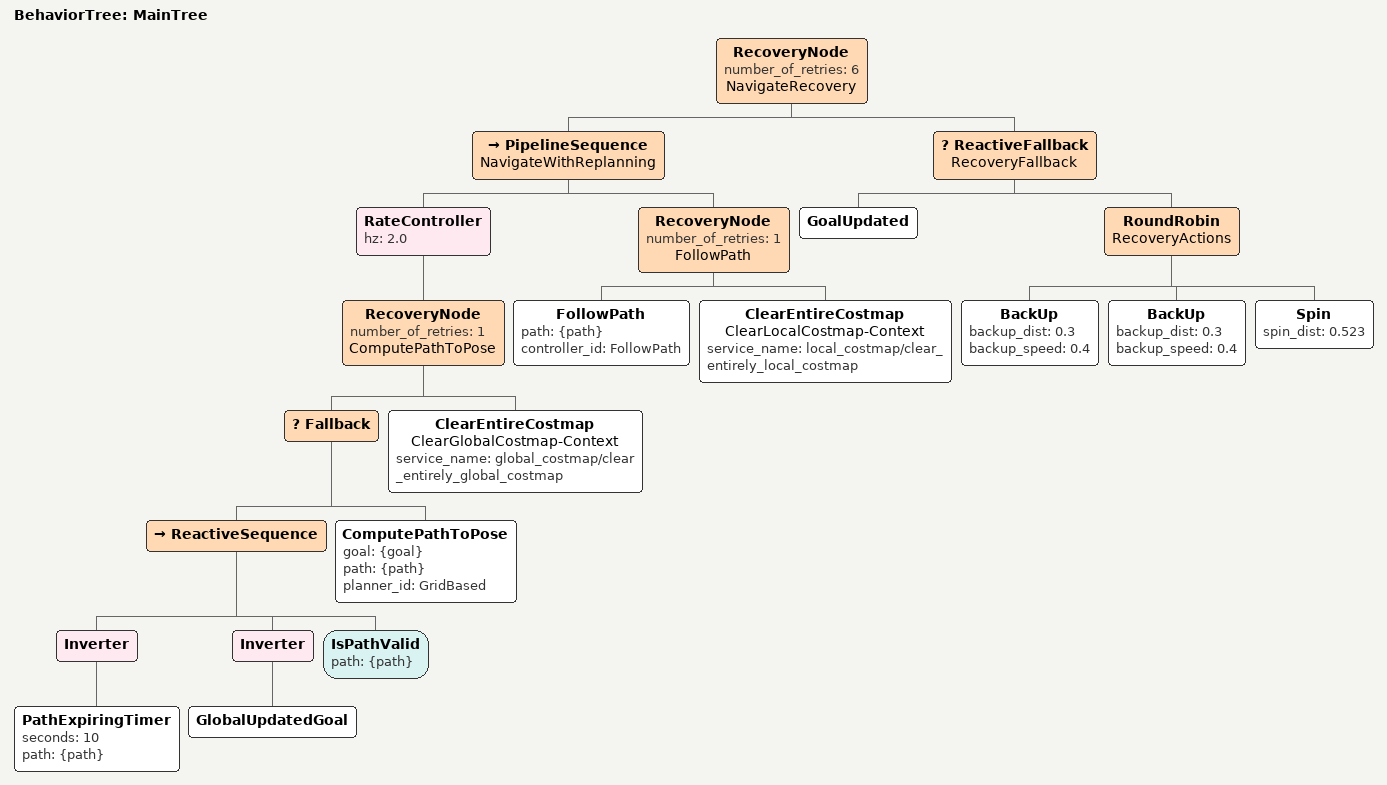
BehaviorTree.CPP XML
<!--
  SCURM Nav2 behavior tree: replan periodically, or when the current path
  expires, becomes invalid, or the goal changes.
-->
<root main_tree_to_execute="MainTree">
  <BehaviorTree ID="MainTree">
    <RecoveryNode number_of_retries="6" name="NavigateRecovery">
      <PipelineSequence name="NavigateWithReplanning">
        <RateController hz="2.0">
          <RecoveryNode number_of_retries="1" name="ComputePathToPose">
            <Fallback>
              <ReactiveSequence>
                <Inverter>
                  <PathExpiringTimer seconds="10" path="{path}"/>
                </Inverter>
                <Inverter>
                  <GlobalUpdatedGoal/>
                </Inverter>
                <IsPathValid path="{path}"/>
              </ReactiveSequence>
              <ComputePathToPose goal="{goal}" path="{path}" planner_id="GridBased"/>
            </Fallback>
            <ClearEntireCostmap name="ClearGlobalCostmap-Context" service_name="global_costmap/clear_entirely_global_costmap"/>
          </RecoveryNode>
        </RateController>
        <RecoveryNode number_of_retries="1" name="FollowPath">
          <FollowPath path="{path}" controller_id="FollowPath"/>
          <ClearEntireCostmap name="ClearLocalCostmap-Context" service_name="local_costmap/clear_entirely_local_costmap"/>
        </RecoveryNode>
      </PipelineSequence>
      <ReactiveFallback name="RecoveryFallback">
        <GoalUpdated/>
        <RoundRobin name="RecoveryActions">
          <BackUp backup_dist="0.3" backup_speed="0.4"/>
          <BackUp backup_dist="0.3" backup_speed="0.4"/>
          <Spin spin_dist="0.523"/>
        </RoundRobin>
      </ReactiveFallback>
    </RecoveryNode>
  </BehaviorTree>
</root>
